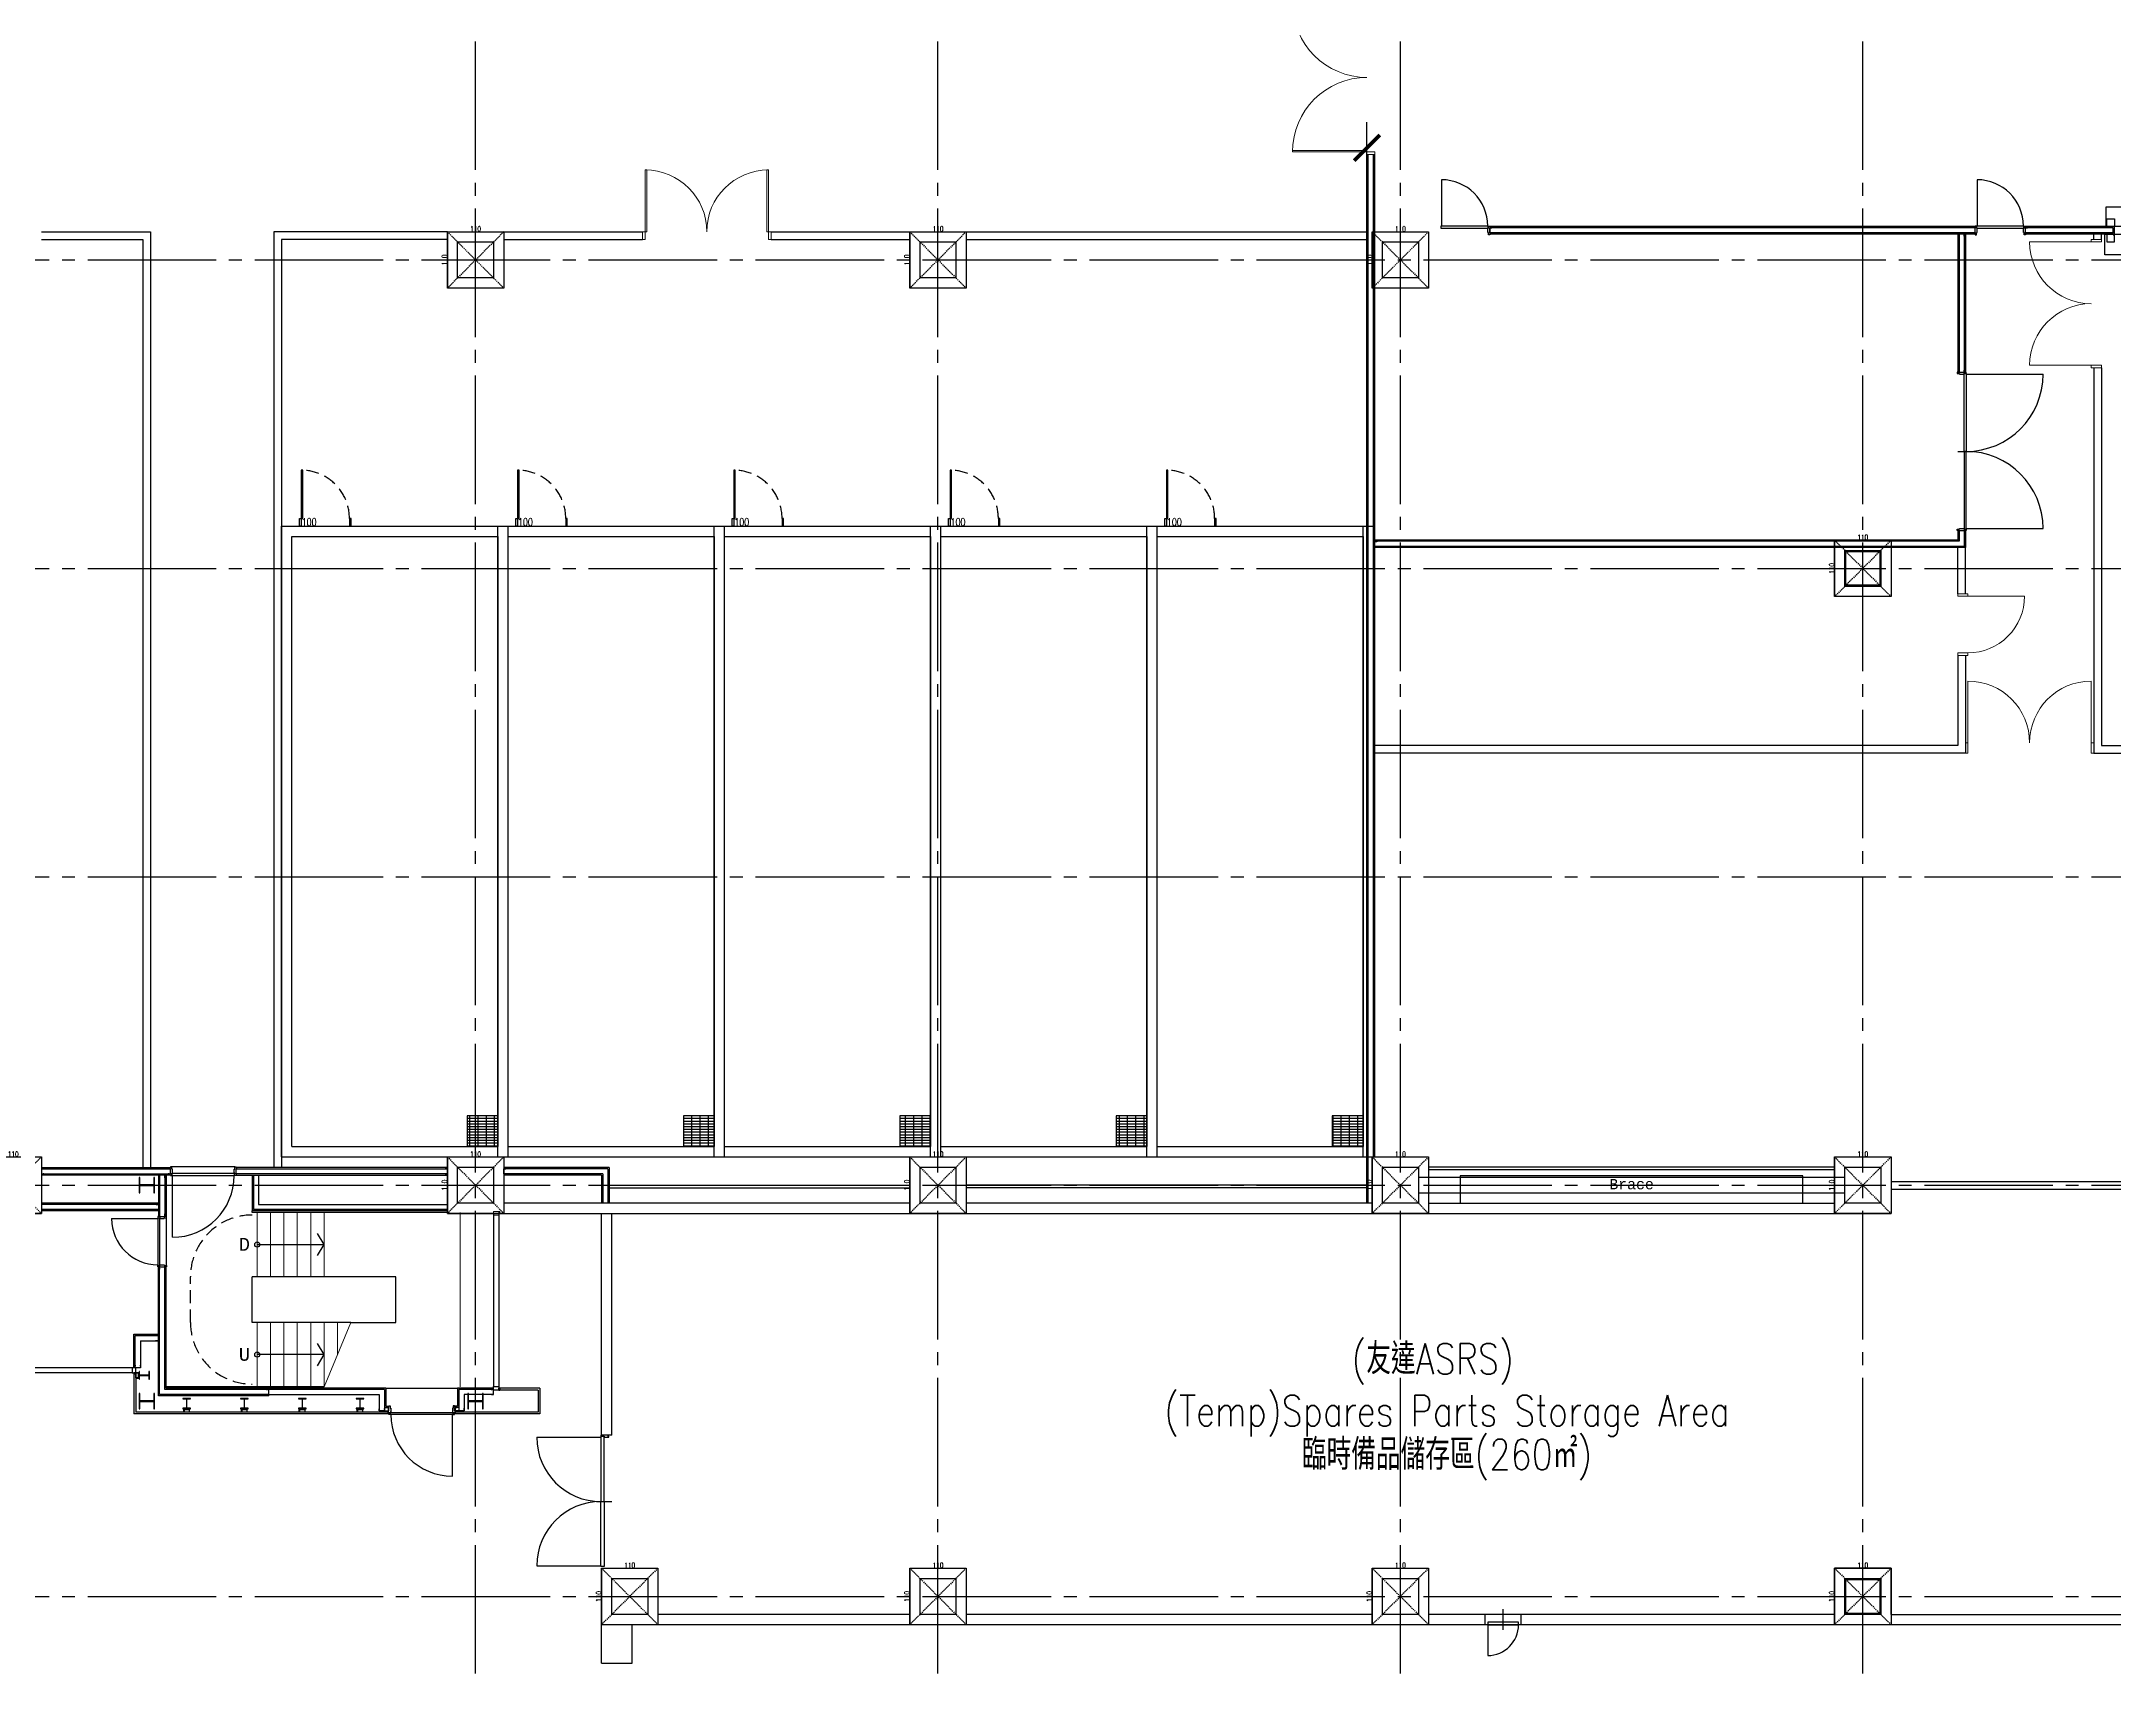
# Model space of a CAD drawing. Header units: millimetres. Extents: x -25195 to 195597, y 6477 to 112111.
# Drawn here: x 19015 to 23050, y 10600 to 13775 of the extents above; entities that cross this region are included whole.
import ezdxf
from ezdxf.enums import TextEntityAlignment as Align

# ---------------------------------------------------------------- set-up
doc = ezdxf.new("R2010")
doc.units = ezdxf.units.MM
doc.header["$LTSCALE"] = 100
for name, pattern in [('X-N-FAB-L10$0$COL-CEN-LIN', [3.25, 2.5, -0.25, 0.25, -0.25]), ('X-N-FAB-L10$0$DE-MMTN-F2-Z-000-P-CHEM-L10_0730$0$HIDDEN', [0.375, 0.25, -0.125]), ('X-N-FAB-L10$0$HIDDEN', [0.375, 0.25, -0.125])]:
    doc.linetypes.add(name, pattern=pattern)
for name, color, linetype in [('0-XREF', 7, 'Continuous'), ('X-N-FAB-L10$0$0-MD', 8, 'Continuous'), ('X-N-FAB-L10$0$0-ND', 8, 'Continuous'), ('X-N-FAB-L10$0$08', 8, 'Continuous'), ('X-N-FAB-L10$0$12', 8, 'Continuous'), ('X-N-FAB-L10$0$200K新增範圍', 8, 'Continuous'), ('X-N-FAB-L10$0$A-WALL-IN', 8, 'Continuous'), ('X-N-FAB-L10$0$A-Window(PH1)', 8, 'Continuous'), ('X-N-FAB-L10$0$BEAM', 8, 'Continuous'), ('X-N-FAB-L10$0$BLOCK', 8, 'Continuous'), ('X-N-FAB-L10$0$CCL', 8, 'X-N-FAB-L10$0$COL-CEN-LIN'), ('X-N-FAB-L10$0$COL', 8, 'Continuous'), ('X-N-FAB-L10$0$COL-S', 8, 'Continuous'), ('X-N-FAB-L10$0$DE-MMTN-F2-Z-000-P-CHEM-L10_0730$0$DOOR', 8, 'Continuous'), ('X-N-FAB-L10$0$DE-MMTN-F2-Z-000-P-CHEM-L10_0730$0$WCCS EQ', 8, 'Continuous'), ('X-N-FAB-L10$0$DOOR', 8, 'Continuous'), ('X-N-FAB-L10$0$HID', 8, 'X-N-FAB-L10$0$HIDDEN'), ('X-N-FAB-L10$0$HR', 8, 'Continuous'), ('X-N-FAB-L10$0$TXT-CODE', 8, 'Continuous'), ('X-N-FAB-L10$0$WALL-P', 8, 'Continuous'), ('X-N-FAB-L10$0$WALL-RC', 8, 'Continuous')]:
    doc.layers.add(name, color=color, linetype=linetype)
doc.layers.add('X-N-FAB-L10$0$ARC', color=8, linetype='Continuous', lineweight=0)
doc.layers.add('X-N-FAB-L10$0$MACHINE-DIM', color=8, linetype='Continuous', plot=False)
doc.styles.add('X-N-FAB-L10$0$ATS', font='monotxt.shx', dxfattribs={"bigfont": 'BIGFONT.shx'})
doc.styles.add('X-N-FAB-L10$0$CHINA', font='simplex.shx', dxfattribs={"width": 0.75, "bigfont": 'chineset.shx'})
doc.styles.add('X-N-FAB-L10$0$DE-MMTN-F2-Z-000-P-CHEM-L10_0730$0$CHINA', font='simplex.shx', dxfattribs={"width": 0.75})
doc.styles.add('X-N-FAB-L10$0$DIM', font='simplex.shx', dxfattribs={"width": 0.67, "bigfont": 'chineset.shx'})
doc.styles.add('X-N-FAB-L10$0$ROMS', font='ROMANS', dxfattribs={"bigfont": 'EXTFONT'})
doc.dimstyles.new('X-N-FAB-L10$0$DE-MMTN-F2-Z-000-P-CHEM-L10_0730$0$0-Defpoint', dxfattribs={"dimtxt": 15, "dimasz": 0.5, "dimexe": 0.5, "dimexo": 0.5, "dimgap": 0.5, "dimtad": 1, "dimdsep": 46, "dimtxsty": 'X-N-FAB-L10$0$DE-MMTN-F2-Z-000-P-CHEM-L10_0730$0$CHINA', "dimblk": 'X-N-FAB-L10$0$DE-MMTN-F2-Z-000-P-CHEM-L10_0730$0$_None', "dimcen": 10, "dimclrd": 256, "dimclre": 256, "dimclrt": 256, "dimadec": 0, "dimazin": 0, "dimtfac": 1, "dimtix": 1, "dimtmove": 2, "dimatfit": 3, "dimldrblk": 'X-N-FAB-L10$0$DE-MMTN-F2-Z-000-P-CHEM-L10_0730$0$_None', "dimfxl": 0.5, "dimtolj": 1, "dimtzin": 0, "dimarcsym": 0})
doc.dimstyles.new('X-N-FAB-L10$0$JJP_005_defpoint', dxfattribs={"dimtxt": 20, "dimasz": 0.5, "dimexe": 0.5, "dimexo": 0.5, "dimgap": 0.5, "dimtad": 1, "dimdsep": 46, "dimtxsty": 'X-N-FAB-L10$0$DIM', "dimblk": 'X-N-FAB-L10$0$_None', "dimcen": 10, "dimclrd": 256, "dimclre": 256, "dimclrt": 256, "dimadec": 0, "dimazin": 0, "dimtfac": 1, "dimtix": 1, "dimtmove": 2, "dimatfit": 3, "dimldrblk": 'X-N-FAB-L10$0$_None', "dimfxl": 0.5, "dimtolj": 1, "dimtzin": 0, "dimarcsym": 0})

# ---------------------------------------------------------------- blocks, each defined once
blk = doc.blocks.new('X-N-FAB-L10$0$X-NFAB-UPS_L10$0$A$C65aec59f')
at = {"lineweight": 0}
for p, q in [((0, 1250), (20, 1250)), ((0, 1250), (0, 1200)), ((200, 1250), (0, 1250)), ((0, 1250), (20, 1250)), ((0, 1250), (20, 1250)), ((20, 1250), (180, 1250)), ((20, 1250), (180, 1250)), ((20, 1250), (180, 1250)), ((180, 1250), (200, 1250)), ((180, 1250), (200, 1250)), ((180, 1250), (200, 1250)), ((200, 1200), (200, 1250)), ((0, 1200), (-1200, 1200)), ((0, 1200), (200, 1200)), ((0, -1200), (-1200, -1200)), ((200, -1200), (0, -1200)), ((0, -1200), (0, -1250)), ((200, -1250), (200, -1200)), ((0, -1250), (20, -1250)), ((0, -1250), (200, -1250)), ((0, -1250), (20, -1250)), ((0, -1250), (20, -1250)), ((20, -1250), (180, -1250)), ((20, -1250), (180, -1250)), ((20, -1250), (180, -1250)), ((180, -1250), (200, -1250)), ((180, -1250), (200, -1250)), ((180, -1250), (200, -1250))]:
    blk.add_line(p, q, dxfattribs=at)
for centre, major_axis in [((0, 1200), (-849, 849)), ((0, -1200), (849, 849))]:
    blk.add_ellipse(centre, major_axis=major_axis, ratio=1, start_param=0.785398, end_param=2.356194, dxfattribs=at)
blk = doc.blocks.new('X-N-FAB-L10$0$X-NFAB-UPS_L10$0$A$C01469983')
at = {"lineweight": 0}
for p, q in [((-180, 0), (-200, 0)), ((-200, 0), (-200, -50)), ((0, 0), (-200, 0)), ((-180, 0), (-200, 0)), ((-180, 0), (-200, 0)), ((-20, 0), (-180, 0)), ((-20, 0), (-180, 0)), ((-20, 0), (-180, 0)), ((0, 0), (-20, 0)), ((0, 0), (-20, 0)), ((0, 0), (-20, 0)), ((0, -50), (0, 0)), ((-200, -50), (-1300, -50)), ((-200, -50), (0, -50)), ((0, -1150), (-200, -1150)), ((-200, -1150), (-200, -1200)), ((-180, -1200), (-200, -1200)), ((-200, -1200), (0, -1200)), ((-180, -1200), (-200, -1200)), ((-180, -1200), (-200, -1200)), ((-20, -1200), (-180, -1200)), ((-20, -1200), (-180, -1200)), ((-20, -1200), (-180, -1200)), ((0, -1200), (-20, -1200)), ((0, -1200), (-20, -1200)), ((0, -1200), (-20, -1200)), ((0, -1200), (0, -1150))]:
    blk.add_line(p, q, dxfattribs=at)
at = {"lineweight": 0, "flags": 128}
blk.add_lwpolyline([(0, 0), (0, 100)], dxfattribs=at)
at = {"lineweight": 0}
blk.add_ellipse((-200, -50), major_axis=(778, 778), ratio=1, start_param=2.356194, end_param=3.926991, dxfattribs=at)
blk = doc.blocks.new('X-N-FAB-L10$0$no-d')
at = {"layer": 'X-N-FAB-L10$0$0-MD'}
blk.add_circle((0, 0), 30, dxfattribs=at)
at = {"layer": 'X-N-FAB-L10$0$0-ND', "style": 'X-N-FAB-L10$0$CHINA'}
blk.add_attdef('NO', text='', height=25, dxfattribs=at).set_placement((0, 0), align=Align.MIDDLE)
blk = doc.blocks.new('X-N-FAB-L10$0$A$C6f3f2cfb')
at = {"layer": 'X-N-FAB-L10$0$A-Window(PH1)', "insert": (-1499, -478), "char_height": 300, "attachment_point": 1, "style": 'X-N-FAB-L10$0$ROMS'}
blk.add_mtext_dynamic_manual_height_columns('{\\Fromans,bigfont|c136;F120A+\\fPMingLiU|b0|i0|c136|p18;遮煙性}', width=3091.85, gutter_width=750, heights=[0], dxfattribs=at)
blk = doc.blocks.new('X-N-FAB-L10$0$A$C3d27213c')
at = {"layer": 'X-N-FAB-L10$0$200K新增範圍', "color": 8}
for p, q in [((5700, 1702), (5700, 1802)), ((5850, 1702), (5850, 1802)), ((5700, -798), (5700, -8292)), ((5850, -798), (5850, -8142)), ((3050, -5192), (3050, -4292)), ((3200, -5192), (3200, -4292)), ((3050, -6392), (3050, -8142)), ((3200, -6392), (3200, -8292)), ((3050, -8142), (-8297, -8142)), ((5700, -8292), (9553, -8292)), ((5850, -8142), (9553, -8142)), ((1753, -16623), (8253, -16623)), ((1753, -16773), (8253, -16773)), ((9453, -16623), (9553, -16623)), ((9453, -16773), (9553, -16773))]:
    blk.add_line(p, q, dxfattribs=at)
blk.add_lwpolyline([(3200, -6392), (3200, -8292), (-8322, -8292)], dxfattribs=at)
for name, p, xscale, rotation in [('X-N-FAB-L10$0$X-NFAB-UPS_L10$0$A$C65aec59f', (5650, 452), -1, 180), ('X-N-FAB-L10$0$X-NFAB-UPS_L10$0$A$C65aec59f', (4450, -8092), -1.000000000000002, 90), ('X-N-FAB-L10$0$X-NFAB-UPS_L10$0$A$C01469983', (9453, -16623), -1, 270)]:
    blk.add_blockref(name, p, dxfattribs=dict(at, xscale=xscale, rotation=rotation))
at = {"layer": 'X-N-FAB-L10$0$200K新增範圍', "color": 8, "xscale": -1}
blk.add_blockref('X-N-FAB-L10$0$X-NFAB-UPS_L10$0$A$C01469983', (3050, -5192), dxfattribs=at)
at = {"layer": 'X-N-FAB-L10$0$200K新增範圍', "color": 8, "xscale": 13.33333333333333, "yscale": 13.33333333333333, "zscale": 13.33333333333333}
blk.add_blockref('X-N-FAB-L10$0$no-d', (8878, -18398), dxfattribs=at).add_auto_attribs({'NO': 'S2'})
at = {"layer": 'X-N-FAB-L10$0$200K新增範圍', "color": 8}
blk.add_blockref('X-N-FAB-L10$0$A$C6f3f2cfb', (8878, -18398), dxfattribs=at)
blk = doc.blocks.new('X-N-FAB-L10$0$萬用門(22改)-REVISED[26]_1')
at = {"layer": 'X-N-FAB-L10$0$DOOR', "color": 4, "lineweight": 0}
for p, q in [((1368.5, 6015), (1368.5, 6020)), ((1368.5, 6020), (1383.5, 6020)), ((1383.5, 6015), (1368.5, 6015)), ((1383.5, 6020), (1383.5, 6015)), ((1383.5, 6015), (1528.5, 6015)), ((1383.5, 6012), (1383.5, 6015)), ((1528.5, 6015), (1528.5, 6012)), ((1528.5, 6012), (1383.5, 6012)), ((1368.5, 5720), (1368.5, 5725)), ((1368.5, 5725), (1383.5, 5725)), ((1383.5, 5720), (1368.5, 5720)), ((1383.5, 5728), (1528.5, 5728)), ((1383.5, 5725), (1383.5, 5728)), ((1528.5, 5725), (1383.5, 5725)), ((1383.5, 5725), (1383.5, 5720)), ((1528.5, 5728), (1528.5, 5725))]:
    blk.add_line(p, q, dxfattribs=at)
for centre, start, end in [((1383.5, 6015), 270, 0), ((1383.5, 5725), 0, 90)]:
    blk.add_arc(centre, 145, start, end, dxfattribs=at)
blk = doc.blocks.new('X-N-FAB-L10$0$_ArchTick')
at = {"layer": 'X-N-FAB-L10$0$MACHINE-DIM', "color": 0, "const_width": 0.15}
blk.add_lwpolyline([(-0.5, -0.5), (0.5, 0.5)], dxfattribs=at)
blk = doc.blocks.new('*D89')
at = {"layer": 'DefPoints', "lineweight": -2, "transparency": 16777216}
blk.add_line((0, 0), (110, 0), dxfattribs=at)
at = {"layer": 'DefPoints', "color": 0, "transparency": 16777216}
for p in [(0, 0), (110, 0), (110, 0)]:
    blk.add_point(p, dxfattribs=at)
at = {"layer": 'DefPoints', "transparency": 16777216, "insert": (55, 5.5), "char_height": 10, "attachment_point": 5, "style": 'X-N-FAB-L10$0$DIM'}
blk.add_mtext('\\A1;110', dxfattribs=at)
blk = doc.blocks.new('X-N-FAB-L10$0$_None')
blk = doc.blocks.new('*D90')
at = {"layer": 'DefPoints', "lineweight": -2, "transparency": 16777216}
blk.add_line((0, 0), (0, -110), dxfattribs=at)
at = {"layer": 'DefPoints', "color": 0, "transparency": 16777216}
for p in [(0, 0), (0, -110), (0, -110)]:
    blk.add_point(p, dxfattribs=at)
at = {"layer": 'DefPoints', "transparency": 16777216, "insert": (-5.5, -55), "char_height": 10, "attachment_point": 5, "rotation": 90, "style": 'X-N-FAB-L10$0$DIM'}
blk.add_mtext('\\A1;110', dxfattribs=at)
blk = doc.blocks.new('X-N-FAB-L10$0$A$C5b9bb6f0')
at = {"layer": 'X-N-FAB-L10$0$08'}
for p, q in [((24409.1, 4670), (24409.1, 4580)), ((25451.6, 4670), (25451.6, 4580)), ((25447.6, 4579), (24503.1, 4579)), ((24503.1, 4579), (24503.1, 4564)), ((25447.6, 4576.5), (24503.1, 4576.5)), ((25447.6, 4566.5), (24503.1, 4566.5)), ((25447.6, 4564), (24503.1, 4564)), ((25414.4, 4564), (25414.4, 4295.5)), ((25416.6, 4564), (25416.6, 4295.5)), ((25426.6, 4564), (25426.6, 4295.5)), ((25428.8, 4564), (25428.8, 4295.5)), ((25447.6, 4564), (25447.6, 4579)), ((25716.6, 4579), (25545.6, 4579)), ((25545.6, 4564), (25545.6, 4579)), ((25716.6, 4576.5), (25545.6, 4576.5)), ((25716.6, 4566.5), (25545.6, 4566.5)), ((25716.6, 4564), (25545.6, 4564)), ((25414.1, 4295.5), (25429.1, 4295.5)), ((25414.1, 4295.5), (25429.1, 4295.5)), ((25430.1, 4291.5), (25580.1, 4291.5)), ((25414.1, 4141.5), (25444.1, 4141.5)), ((25414.4, 3969), (24279.1, 3969)), ((25416.6, 3966.8), (24279.1, 3966.8)), ((25426.6, 3956.8), (24279.1, 3956.8)), ((25428.8, 3954.6), (24279.1, 3954.6)), ((25414.1, 3987.5), (25429.1, 3987.5)), ((25414.4, 3987.5), (25414.4, 3969)), ((25416.6, 3987.5), (25416.6, 3966.8)), ((25426.6, 3987.5), (25426.6, 3956.8)), ((25428.8, 3987.5), (25428.8, 3954.6)), ((25430.1, 3991.5), (25580.1, 3991.5)), ((25174.1, 2749), (24384.1, 2749)), ((25174.1, 2744), (24384.1, 2744))]:
    blk.add_line(p, q, dxfattribs=at)
for points in [[(25982.1, 4579), (25703.1, 4579), (25703.1, 4617), (25982.1, 4617)], [(24500.1, 4580), (24408.1, 4580), (24408.1, 4576), (24500.1, 4576)], [(25542.6, 4580), (25450.6, 4580), (25450.6, 4576), (25542.6, 4576)], [(25700.3, 4564), (26063.9, 4564), (26063.9, 4524), (25700.3, 4524)], [(25719.1, 4579), (25704.1, 4579), (25704.1, 4594), (25719.1, 4594)], [(25719.1, 4564), (25704.1, 4564), (25704.1, 4549), (25719.1, 4549)], [(25430.1, 4293), (25430.1, 4141.5), (25426.1, 4141.5), (25426.1, 4293)], [(25430.1, 3990), (25430.1, 4141.5), (25426.1, 4141.5), (25426.1, 3990)], [(25174.1, 3969), (25284.1, 3969), (25284.1, 3859), (25174.1, 3859)], [(25194.1, 3879), (25194.1, 3949), (25264.1, 3949), (25264.1, 3879)], [(25194.1, 3879), (25194.1, 3949), (25264.1, 3949), (25264.1, 3879)], [(25196.1, 3881), (25196.1, 3947), (25262.1, 3947), (25262.1, 3881)], [(25196.1, 3881), (25196.1, 3947), (25262.1, 3947), (25262.1, 3881)], [(24364.1, 2699), (25194.1, 2699), (25194.1, 2729), (24364.1, 2729)]]:
    blk.add_lwpolyline(points, close=True, dxfattribs=at)
for points in [[(24503.1, 4565.5), (24503.1, 4563), (24500.6, 4563), (24500.6, 4567.5), (24499.1, 4567.5), (24499.1, 4575.5), (24500.6, 4575.5), (24500.6, 4580), (24503.1, 4580), (24503.1, 4577.5)], [(24507.1, 4567.5), (24507.1, 4566.5), (24503.1, 4566.5), (24503.1, 4576.5), (24507.1, 4576.5), (24507.1, 4575.5)], [(25425.6, 4560), (25426.6, 4560), (25426.6, 4564), (25416.6, 4564), (25416.6, 4560), (25417.6, 4560)], [(25443.6, 4567.5), (25443.6, 4566.5), (25447.6, 4566.5), (25447.6, 4576.5), (25443.6, 4576.5), (25443.6, 4575.5)], [(25447.6, 4565.5), (25447.6, 4563), (25450.1, 4563), (25450.1, 4567.5), (25451.6, 4567.5), (25451.6, 4575.5), (25450.1, 4575.5), (25450.1, 4580), (25447.6, 4580), (25447.6, 4577.5)], [(25545.6, 4565.5), (25545.6, 4563), (25543.1, 4563), (25543.1, 4567.5), (25541.6, 4567.5), (25541.6, 4575.5), (25543.1, 4575.5), (25543.1, 4580), (25545.6, 4580), (25545.6, 4577.5)], [(25549.6, 4567.5), (25549.6, 4566.5), (25545.6, 4566.5), (25545.6, 4576.5), (25549.6, 4576.5), (25549.6, 4575.5)], [(25712.6, 4567.5), (25712.6, 4566.5), (25716.6, 4566.5), (25716.6, 4576.5), (25712.6, 4576.5), (25712.6, 4575.5)], [(25716.6, 4565.5), (25716.6, 4563), (25719.1, 4563), (25719.1, 4579)], [(25415.6, 4295.5), (25413.1, 4295.5), (25413.1, 4293), (25417.6, 4293), (25417.6, 4291.5), (25425.6, 4291.5), (25425.6, 4293), (25430.1, 4293), (25430.1, 4295.5), (25427.6, 4295.5)], [(25417.6, 4299.5), (25416.6, 4299.5), (25416.6, 4295.5), (25426.6, 4295.5), (25426.6, 4299.5), (25425.6, 4299.5)], [(25415.6, 3987.5), (25413.1, 3987.5), (25413.1, 3990), (25417.6, 3990), (25417.6, 3991.5), (25425.6, 3991.5), (25425.6, 3990), (25430.1, 3990), (25430.1, 3987.5), (25427.6, 3987.5)], [(25417.6, 3983.5), (25416.6, 3983.5), (25416.6, 3987.5), (25426.6, 3987.5), (25426.6, 3983.5), (25425.6, 3983.5)], [(25112.6, 2679), (25112.6, 2732.5), (24445.6, 2732.5), (24445.6, 2679)]]:
    blk.add_lwpolyline(points, dxfattribs=at)
for centre, radius, start, end in [((24409.1, 4580), 90, 0, 90), ((25451.6, 4580), 90, 0, 90), ((25430.1, 4291.5), 150, 270, 0), ((25430.1, 3991.5), 150, 0, 90)]:
    blk.add_arc(centre, radius, start, end, dxfattribs=at)
at = {"layer": 'X-N-FAB-L10$0$12'}
for p, q in [((22104.1, 2598.5), (22234.1, 2598.5)), ((22234.1, 2384.5), (22104.1, 2384.5))]:
    blk.add_line(p, q, dxfattribs=at)
for points in [[(22221.6, 2576.9), (22234.1, 2598.5), (22221.6, 2620.2)], [(22221.6, 2362.9), (22234.1, 2384.5), (22221.6, 2406.2)]]:
    blk.add_lwpolyline(points, dxfattribs=at)
for centre in [(22104.1, 2598.5), (22104.1, 2384.5)]:
    blk.add_circle(centre, 5, dxfattribs=at)
at = {"layer": 'X-N-FAB-L10$0$ARC'}
for p, q in [((22104.1, 2536), (22104.1, 2661)), ((22130.1, 2536), (22130.1, 2661)), ((22156.1, 2536), (22156.1, 2661)), ((22182.1, 2536), (22182.1, 2661)), ((22208.1, 2536), (22208.1, 2661)), ((22234.1, 2536), (22234.1, 2661)), ((22499.1, 2322), (22499.1, 2661)), ((22574.1, 2659), (22574.1, 2662.5)), ((22576.1, 2659), (22576.1, 2662.5)), ((22104.1, 2447), (22104.1, 2322)), ((22130.1, 2447), (22130.1, 2322)), ((22156.1, 2447), (22156.1, 2322)), ((22182.1, 2447), (22182.1, 2322)), ((22208.1, 2447), (22208.1, 2322)), ((22234.1, 2322), (22286.1, 2447)), ((22234.1, 2447), (22234.1, 2322)), ((22260.1, 2447), (22260.1, 2384.5)), ((22358.6, 2269), (22358.6, 2272.5))]:
    blk.add_line(p, q, dxfattribs=at)
for points in [[(21688.1, 2745.1), (21688.1, 2746.1), (21684.1, 2746.1), (21684.1, 2736.1), (21688.1, 2736.1), (21688.1, 2737.1)], [(21688.1, 2675.5), (21688.1, 2676.5), (21684.1, 2676.5), (21684.1, 2666.5), (21688.1, 2666.5), (21688.1, 2667.5)], [(22777.6, 2683), (22776.6, 2683), (22776.6, 2679), (22786.6, 2679), (22786.6, 2683), (22785.6, 2683)], [(22576.1, 2660.5), (22574.1, 2662.5), (22576.1, 2662.5), (22576.1, 2660.5), (22574.1, 2660.5), (22574.1, 2662.5)]]:
    blk.add_lwpolyline(points, dxfattribs=at)
blk.add_lwpolyline([(22564.1, 2655.5), (22574.1, 2655.5), (22574.1, 2662.5), (22564.1, 2662.5)], close=True, dxfattribs=at)
blk.add_lwpolyline([(22576.1, 2659), (22576.1, 2660.5), (22574.1, 2660.5), (22574.1, 2659, -0.294457)], format="xyb", close=True, dxfattribs=at)
at = {"layer": 'X-N-FAB-L10$0$DOOR'}
for p, q in [((22060.6, 2749.6), (21937.6, 2749.6)), ((21939.1, 2612.6), (21939.1, 2732.6)), ((21820.6, 2649), (21910.6, 2649)), ((21927.6, 2557.5), (21927.6, 2650.5)), ((22354.1, 2319), (22494.1, 2319)), ((22358.6, 2284), (22358.6, 2269)), ((22484.1, 2148), (22484.1, 2268))]:
    blk.add_line(p, q, dxfattribs=at)
for points in [[(21935.1, 2748.6), (21935.1, 2747.4), (21934.1, 2747.4), (21934.1, 2748.6, 0.780046)], [(22063.1, 2748.6), (22063.1, 2747.4), (22064.1, 2747.4), (22064.1, 2748.6, -0.780046)], [(22360.1, 2269), (22360.1, 2270.5), (22358.6, 2270.5), (22358.6, 2269, -0.433794)]]:
    blk.add_lwpolyline(points, format="xyb", close=True, dxfattribs=at)
for points in [[(21935.1, 2735.1), (21935.1, 2732.6), (21937.6, 2732.6), (21937.6, 2737.1), (21939.1, 2737.1), (21939.1, 2745.1), (21937.6, 2745.1), (21937.6, 2749.6), (21935.1, 2749.6), (21935.1, 2747.1)], [(22063.1, 2735.1), (22063.1, 2732.6), (22060.6, 2732.6), (22060.6, 2737.1), (22059.1, 2737.1), (22059.1, 2745.1), (22060.6, 2745.1), (22060.6, 2749.6), (22063.1, 2749.6), (22063.1, 2747.1)], [(21913.1, 2653), (21910.6, 2653), (21910.6, 2650.5), (21915.1, 2650.5), (21915.1, 2649), (21923.1, 2649), (21923.1, 2650.5), (21927.6, 2650.5), (21927.6, 2653), (21925.1, 2653)], [(21913.1, 2555), (21910.6, 2555), (21910.6, 2557.5), (21915.1, 2557.5), (21915.1, 2559), (21923.1, 2559), (21923.1, 2557.5), (21927.6, 2557.5), (21927.6, 2555), (21925.1, 2555)], [(22360.1, 2270.5), (22358.6, 2272.5), (22360.1, 2272.5), (22360.1, 2270.5), (22358.6, 2270.5), (22358.6, 2272.5)], [(22360.1, 2282.5), (22360.1, 2285), (22362.6, 2285), (22362.6, 2280.5), (22364.1, 2280.5), (22364.1, 2272.5), (22362.6, 2272.5), (22362.6, 2268), (22360.1, 2268), (22360.1, 2270.5)], [(22488.1, 2282.5), (22488.1, 2285), (22485.6, 2285), (22485.6, 2280.5), (22484.1, 2280.5), (22484.1, 2272.5), (22485.6, 2272.5), (22485.6, 2268), (22488.1, 2268), (22488.1, 2270.5)]]:
    blk.add_lwpolyline(points, dxfattribs=at)
for points in [[(21938.1, 2732.6), (22060.1, 2732.6), (22060.1, 2736.6), (21938.1, 2736.6)], [(21910.6, 2650), (21910.6, 2558), (21914.6, 2558), (21914.6, 2650)], [(22485.1, 2268), (22363.1, 2268), (22363.1, 2272), (22485.1, 2272)]]:
    blk.add_lwpolyline(points, close=True, dxfattribs=at)
for centre, radius, start, end in [((21939.1, 2732.6), 120, 270, 0), ((21910.6, 2649), 90, 180, 270), ((22484.1, 2268), 120, 180, 270)]:
    blk.add_arc(centre, radius, start, end, dxfattribs=at)
at = {"layer": 'X-N-FAB-L10$0$HID'}
blk.add_lwpolyline([(22094.1, 2327, -0.414214), (21974.1, 2447), (21974.1, 2536, -0.414214), (22094.1, 2656)], format="xyb", dxfattribs=at)
at = {"layer": 'X-N-FAB-L10$0$HR'}
for p, q in [((22244.1, 2536), (22094.1, 2536)), ((22094.1, 2447), (22094.1, 2536)), ((22374.1, 2536), (22244.1, 2536)), ((22374.1, 2447), (22374.1, 2536)), ((22286.1, 2447), (22094.1, 2447)), ((22286.1, 2447), (22374.1, 2447))]:
    blk.add_line(p, q, dxfattribs=at)
at = {"layer": 'X-N-FAB-L10$0$WALL-P'}
for p, q in [((24264.1, 2679), (24264.1, 4719)), ((24266.6, 2679), (24266.6, 4719)), ((24276.6, 2769), (24276.6, 4719)), ((24279.1, 2769), (24279.1, 4719)), ((21684.1, 2748.6), (21935.1, 2748.6)), ((21684.1, 2746.1), (21935.1, 2746.1)), ((22474.1, 2748.6), (22063.1, 2748.6)), ((22063.1, 2746.1), (22474.1, 2746.1)), ((22789.1, 2748.6), (22584.1, 2748.6)), ((22786.6, 2746.1), (22584.1, 2746.1)), ((22786.6, 2746.1), (22786.6, 2679)), ((22789.1, 2748.6), (22789.1, 2679)), ((21684.1, 2736.1), (21935.1, 2736.1)), ((21935.1, 2733.6), (21684.1, 2733.6)), ((21911.6, 2733.6), (21911.6, 2653)), ((21914.1, 2733.6), (21914.1, 2653)), ((21924.1, 2733.6), (21924.1, 2653)), ((21926.6, 2733.6), (21926.6, 2653)), ((22474.1, 2736.1), (22063.1, 2736.1)), ((22063.1, 2733.6), (22474.1, 2733.6)), ((22094.1, 2733.6), (22094.1, 2664)), ((22096.6, 2733.6), (22096.6, 2666.5)), ((22106.6, 2733.6), (22106.6, 2676.5)), ((22776.6, 2736.1), (22584.1, 2736.1)), ((22774.1, 2733.6), (22584.1, 2733.6)), ((22774.1, 2733.6), (22774.1, 2679)), ((22776.6, 2736.1), (22776.6, 2679)), ((22789.1, 2714), (23374.1, 2714)), ((22789.1, 2709), (23374.1, 2709)), ((24264.1, 2714), (23484.1, 2714)), ((24264.1, 2709), (23484.1, 2709)), ((21911.6, 2679), (21684.1, 2679)), ((21911.6, 2676.5), (21684.1, 2676.5)), ((21911.6, 2666.5), (21684.1, 2666.5)), ((21911.6, 2664), (21684.1, 2664)), ((22474.1, 2664), (22094.1, 2664)), ((22094.1, 2661), (22094.1, 2664)), ((22474.1, 2666.5), (22096.6, 2666.5)), ((22106.6, 2676.5), (22474.1, 2676.5)), ((22474.1, 2661), (22094.1, 2661)), ((22564.1, 2660.5), (22564.1, 2322.5)), ((22574.1, 2660.5), (22574.1, 2322.5)), ((21911.6, 2304), (21911.6, 2555)), ((21914.1, 2306.5), (21914.1, 2555)), ((21924.1, 2316.5), (21924.1, 2555)), ((21926.6, 2319), (21926.6, 2555)), ((21864.1, 2424), (21911.6, 2424)), ((21864.1, 2359), (21864.1, 2424)), ((21866.6, 2421.5), (21911.6, 2421.5)), ((21866.6, 2359), (21866.6, 2421.5)), ((21876.6, 2411.5), (21911.6, 2411.5)), ((21876.6, 2411.5), (21876.6, 2359)), ((21860.6, 2359), (21657.6, 2359)), ((21860.6, 2349), (21657.6, 2349)), ((21864.1, 2349), (21867.6, 2349)), ((21864.1, 2347), (21864.1, 2269)), ((21864.1, 2347), (21867.6, 2347)), ((21867.6, 2347), (21867.6, 2272.5)), ((22126.6, 2304), (21911.6, 2304)), ((22126.6, 2306.5), (21914.1, 2306.5)), ((22351.6, 2316.5), (21924.1, 2316.5)), ((22234.1, 2322), (21926.6, 2322)), ((22354.1, 2319), (21926.6, 2319)), ((22126.6, 2304), (22126.6, 2319)), ((22126.6, 2306.5), (22341.6, 2306.5)), ((22341.6, 2306.5), (22341.6, 2275)), ((22351.6, 2316.5), (22351.6, 2275)), ((22354.1, 2319), (22354.1, 2284)), ((22354.1, 2284), (22354.1, 2306)), ((22564.1, 2319), (22494.1, 2319)), ((22494.1, 2319), (22494.1, 2284)), ((22564.1, 2316.5), (22496.6, 2316.5)), ((22496.6, 2316.5), (22496.6, 2275)), ((22564.1, 2306.5), (22506.6, 2306.5)), ((22506.6, 2306.5), (22506.6, 2275)), ((22574.1, 2319), (22574.1, 2315.5)), ((22576.1, 2319), (22576.1, 2315.5)), ((22654.1, 2319), (22576.1, 2319)), ((22650.6, 2315.5), (22576.1, 2315.5)), ((22650.6, 2315.5), (22650.6, 2272.5)), ((22654.1, 2319), (22654.1, 2269)), ((22358.6, 2269), (21864.1, 2269)), ((22358.6, 2272.5), (21867.6, 2272.5)), ((22341.6, 2275), (22360.1, 2275)), ((22351.6, 2281.5), (22360.1, 2281.5)), ((22354.1, 2284), (22358.6, 2284)), ((22354.1, 2284), (22360.1, 2284)), ((22494.1, 2284), (22488.1, 2284)), ((22496.6, 2281.5), (22488.1, 2281.5)), ((22506.6, 2275), (22488.1, 2275)), ((22489.6, 2284), (22489.6, 2269)), ((22494.1, 2284), (22489.6, 2284)), ((22650.6, 2272.5), (22489.6, 2272.5)), ((22489.6, 2269), (22489.6, 2272.5)), ((22654.1, 2269), (22489.6, 2269))]:
    blk.add_line(p, q, dxfattribs=at)
for points in [[(24283.1, 3957.5), (24283.1, 3956.5), (24279.1, 3956.5), (24279.1, 3966.5), (24283.1, 3966.5), (24283.1, 3965.5)], [(21931.1, 2737.1), (21931.1, 2736.1), (21935.1, 2736.1), (21935.1, 2746.1), (21931.1, 2746.1), (21931.1, 2745.1)], [(22067.1, 2737.1), (22067.1, 2736.1), (22063.1, 2736.1), (22063.1, 2746.1), (22067.1, 2746.1), (22067.1, 2745.1)], [(22470.1, 2737.1), (22470.1, 2736.1), (22474.1, 2736.1), (22474.1, 2746.1), (22470.1, 2746.1), (22470.1, 2745.1)], [(22588.1, 2737.1), (22588.1, 2736.1), (22584.1, 2736.1), (22584.1, 2746.1), (22588.1, 2746.1), (22588.1, 2745.1)], [(21923.1, 2729.6), (21924.1, 2729.6), (21924.1, 2733.6), (21914.1, 2733.6), (21914.1, 2729.6), (21915.1, 2729.6)], [(22097.6, 2729.6), (22096.6, 2729.6), (22096.6, 2733.6), (22106.6, 2733.6), (22106.6, 2729.6), (22105.6, 2729.6)], [(21907.6, 2675.5), (21907.6, 2676.5), (21911.6, 2676.5), (21911.6, 2666.5), (21907.6, 2666.5), (21907.6, 2667.5)], [(22470.1, 2675.5), (22470.1, 2676.5), (22474.1, 2676.5), (22474.1, 2666.5), (22470.1, 2666.5), (22470.1, 2667.5)], [(21915.1, 2657), (21914.1, 2657), (21914.1, 2653), (21924.1, 2653), (21924.1, 2657), (21923.1, 2657)], [(21915.1, 2551), (21914.1, 2551), (21914.1, 2555), (21924.1, 2555), (21924.1, 2551), (21923.1, 2551)], [(21907.6, 2420.5), (21907.6, 2421.5), (21911.6, 2421.5), (21911.6, 2411.5), (21907.6, 2411.5), (21907.6, 2412.5)], [(21865.6, 2347), (21867.6, 2349), (21867.6, 2347), (21865.6, 2347), (21865.6, 2349), (21867.6, 2349)], [(21875.6, 2363), (21876.6, 2363), (21876.6, 2359), (21866.6, 2359), (21866.6, 2363), (21867.6, 2363)], [(22122.6, 2307.5), (22122.6, 2306.5), (22126.6, 2306.5), (22126.6, 2316.5), (22122.6, 2316.5), (22122.6, 2315.5)], [(22560.1, 2307.5), (22560.1, 2306.5), (22564.1, 2306.5), (22564.1, 2316.5), (22560.1, 2316.5), (22560.1, 2315.5)], [(22576.1, 2317.5), (22574.1, 2315.5), (22576.1, 2315.5), (22576.1, 2317.5), (22574.1, 2317.5), (22574.1, 2315.5)], [(22350.6, 2279), (22351.6, 2279), (22351.6, 2275), (22341.6, 2275), (22341.6, 2279), (22342.6, 2279)], [(22356.1, 2276), (22356.1, 2275), (22360.1, 2275), (22360.1, 2281.5), (22356.1, 2281.5), (22356.1, 2280.5)], [(22492.1, 2276), (22492.1, 2275), (22488.1, 2275), (22488.1, 2281.5), (22492.1, 2281.5), (22492.1, 2280.5)], [(22488.1, 2270.5), (22489.6, 2272.5), (22488.1, 2272.5), (22488.1, 2270.5), (22489.6, 2270.5), (22489.6, 2272.5)], [(22497.6, 2279), (22496.6, 2279), (22496.6, 2275), (22506.6, 2275), (22506.6, 2279), (22505.6, 2279)]]:
    blk.add_lwpolyline(points, dxfattribs=at)
for points in [[(21904.1, 2699), (21904.1, 2729), (21902.6, 2729), (21902.6, 2714.5), (21875.6, 2714.5), (21875.6, 2729), (21874.1, 2729), (21874.1, 2699), (21875.6, 2699), (21875.6, 2713.5), (21902.6, 2713.5), (21902.6, 2699)], [(21860.6, 2359), (21860.6, 2349), (21867.6, 2349), (21867.6, 2359)], [(21872.6, 2349), (21872.6, 2339), (21867.6, 2339), (21867.6, 2349)], [(21869.1, 2349.6), (21874.1, 2349.6), (21874.1, 2344.6), (21873.5, 2344.6), (21873.5, 2349), (21869.1, 2349)], [(21869.1, 2338.4), (21874.1, 2338.4), (21874.1, 2343.4), (21873.5, 2343.4), (21873.5, 2339), (21869.1, 2339)], [(21874.1, 2351.5), (21874.1, 2336.5), (21875, 2336.5), (21875, 2343.7), (21893.2, 2343.7), (21893.2, 2336.5), (21894.1, 2336.5), (21894.1, 2351.5), (21893.2, 2351.5), (21893.2, 2344.3), (21875, 2344.3), (21875, 2351.5)], [(21904.1, 2279), (21904.1, 2309), (21902.6, 2309), (21902.6, 2294.5), (21875.6, 2294.5), (21875.6, 2309), (21874.1, 2309), (21874.1, 2279), (21875.6, 2279), (21875.6, 2293.5), (21902.6, 2293.5), (21902.6, 2279)], [(22544.1, 2279), (22544.1, 2309), (22542.6, 2309), (22542.6, 2294.5), (22515.6, 2294.5), (22515.6, 2309), (22514.1, 2309), (22514.1, 2279), (22515.6, 2279), (22515.6, 2293.5), (22542.6, 2293.5), (22542.6, 2279)], [(22564.1, 2322.5), (22574.1, 2322.5), (22574.1, 2315.5), (22564.1, 2315.5)], [(21959.1, 2279), (21974.1, 2279), (21974.1, 2279.9), (21966.9, 2279.9), (21966.9, 2298.1), (21974.1, 2298.1), (21974.1, 2299), (21959.1, 2299), (21959.1, 2298.1), (21966.3, 2298.1), (21966.3, 2279.9), (21959.1, 2279.9)], [(21961, 2274), (21961, 2279), (21966, 2279), (21966, 2278.4), (21961.6, 2278.4), (21961.6, 2274)], [(21961.6, 2277.5), (21971.6, 2277.5), (21971.6, 2272.5), (21961.6, 2272.5)], [(21972.2, 2274), (21972.2, 2279), (21967.2, 2279), (21967.2, 2278.4), (21971.6, 2278.4), (21971.6, 2274)], [(22071.6, 2279), (22086.6, 2279), (22086.6, 2279.9), (22079.4, 2279.9), (22079.4, 2298.1), (22086.6, 2298.1), (22086.6, 2299), (22071.6, 2299), (22071.6, 2298.1), (22078.8, 2298.1), (22078.8, 2279.9), (22071.6, 2279.9)], [(22073.5, 2274), (22073.5, 2279), (22078.5, 2279), (22078.5, 2278.4), (22074.1, 2278.4), (22074.1, 2274)], [(22074.1, 2277.5), (22084.1, 2277.5), (22084.1, 2272.5), (22074.1, 2272.5)], [(22084.7, 2274), (22084.7, 2279), (22079.7, 2279), (22079.7, 2278.4), (22084.1, 2278.4), (22084.1, 2274)], [(22184.1, 2279), (22199.1, 2279), (22199.1, 2279.9), (22191.9, 2279.9), (22191.9, 2298.1), (22199.1, 2298.1), (22199.1, 2299), (22184.1, 2299), (22184.1, 2298.1), (22191.3, 2298.1), (22191.3, 2279.9), (22184.1, 2279.9)], [(22186, 2274), (22186, 2279), (22191, 2279), (22191, 2278.4), (22186.6, 2278.4), (22186.6, 2274)], [(22186.6, 2277.5), (22196.6, 2277.5), (22196.6, 2272.5), (22186.6, 2272.5)], [(22197.2, 2274), (22197.2, 2279), (22192.2, 2279), (22192.2, 2278.4), (22196.6, 2278.4), (22196.6, 2274)], [(22296.6, 2279), (22311.6, 2279), (22311.6, 2279.9), (22304.4, 2279.9), (22304.4, 2298.1), (22311.6, 2298.1), (22311.6, 2299), (22296.6, 2299), (22296.6, 2298.1), (22303.8, 2298.1), (22303.8, 2279.9), (22296.6, 2279.9)], [(22298.5, 2274), (22298.5, 2279), (22303.5, 2279), (22303.5, 2278.4), (22299.1, 2278.4), (22299.1, 2274)], [(22299.1, 2277.5), (22309.1, 2277.5), (22309.1, 2272.5), (22299.1, 2272.5)], [(22309.7, 2274), (22309.7, 2279), (22304.7, 2279), (22304.7, 2278.4), (22309.1, 2278.4), (22309.1, 2274)]]:
    blk.add_lwpolyline(points, close=True, dxfattribs=at)
for points in [[(21864.1, 2347), (21865.6, 2347), (21865.6, 2349), (21864.1, 2349, -0.294457)], [(22576.1, 2319), (22576.1, 2317.5), (22574.1, 2317.5), (22574.1, 2319, 0.294457)], [(22488.1, 2269), (22488.1, 2270.5), (22489.6, 2270.5), (22489.6, 2269, 0.433794)]]:
    blk.add_lwpolyline(points, format="xyb", close=True, dxfattribs=at)
at = {"layer": 'X-N-FAB-L10$0$WALL-RC'}
for p, q in [((23374.1, 2679), (22584.1, 2679)), ((24274.1, 2679), (23484.1, 2679)), ((24384.1, 2679), (25174.1, 2679)), ((17074.1, 2659), (21684.1, 2659)), ((22474.1, 2659), (25284.1, 2659))]:
    blk.add_line(p, q, dxfattribs=at)
at = {"layer": 'X-N-FAB-L10$0$08', "style": 'X-N-FAB-L10$0$ATS'}
blk.add_text('Brace', height=20, dxfattribs=at).set_placement((24779.1, 2716), align=Align.MIDDLE_CENTER)
at = {"layer": 'X-N-FAB-L10$0$ARC', "style": 'X-N-FAB-L10$0$ATS'}
for s, p in [('D', (22079.1, 2599)), ('U', (22079.1, 2385))]:
    blk.add_text(s, height=25, dxfattribs=at).set_placement(p, align=Align.MIDDLE_CENTER)
blk = doc.blocks.new('*D154')
at = {"lineweight": -2, "transparency": 16777216}
blk.add_line((0, 0), (100, 0), dxfattribs=at)
at = {"color": 0, "transparency": 16777216}
for p in [(0, 0), (100, 0), (100, 0)]:
    blk.add_point(p, dxfattribs=at)
at = {"transparency": 16777216, "insert": (18.5, 8), "char_height": 15, "attachment_point": 5, "style": 'X-N-FAB-L10$0$DE-MMTN-F2-Z-000-P-CHEM-L10_0730$0$CHINA'}
blk.add_mtext('\\A1;100', dxfattribs=at)
blk = doc.blocks.new('X-N-FAB-L10$0$DE-MMTN-F2-Z-000-P-CHEM-L10_0730$0$_None')
blk = doc.blocks.new('X-N-FAB-L10$0$A$Cf42b12f3')
at = {"layer": 'X-N-FAB-L10$0$DOOR', "lineweight": 0}
for p, q in [((0, 120), (0, 135)), ((0, 135), (5, 135)), ((5, 135), (5, 120)), ((250, 135), (245, 135)), ((245, 135), (245, 120)), ((250, 120), (250, 135)), ((5, 120), (0, 120)), ((5, 0), (5, 120)), ((5, 120), (8, 120)), ((8, 120), (8, 0)), ((242, 120), (242, 0)), ((245, 120), (242, 120)), ((245, 0), (245, 120)), ((245, 120), (250, 120)), ((8, 0), (5, 0)), ((242, 0), (245, 0))]:
    blk.add_line(p, q, dxfattribs=at)
for centre, start, end in [((5, 120), 270, 0), ((245, 120), 180, 270)]:
    blk.add_arc(centre, 120, start, end, dxfattribs=at)
blk = doc.blocks.new('*U88')
at = {"layer": 'DefPoints', "linetype": 'X-N-FAB-L10$0$HIDDEN', "ltscale": 0.1}
for p, q in [((110, 0), (0, -110)), ((0, 0), (110, -110))]:
    blk.add_line(p, q, dxfattribs=at)
at = {"layer": 'X-N-FAB-L10$0$COL', "ltscale": 0.1}
blk.add_lwpolyline([(0, 0), (110, 0), (110, -110), (0, -110)], close=True, dxfattribs=at)
at = {"layer": 'DefPoints'}
dim = blk.add_linear_dim(base=(0, -110), p1=(0, 0), p2=(0, -110), angle=90, dimstyle='X-N-FAB-L10$0$JJP_005_defpoint', override={"dimtxt": 10}, dxfattribs=at)
dim.commit()
dim.dimension.update_dxf_attribs({"geometry": '*D90', "text_midpoint": (-5.5, -55)})
dim = blk.add_linear_dim(base=(110, 0), p1=(0, 0), p2=(110, 0), dimstyle='X-N-FAB-L10$0$JJP_005_defpoint', override={"dimtxt": 10}, dxfattribs=at)
dim.commit()
dim.dimension.update_dxf_attribs({"geometry": '*D89', "text_midpoint": (55, 5.5)})
blk = doc.blocks.new('X-N-FAB-L10$0$A$C467ba2ca')
at = {"layer": 'X-N-FAB-L10$0$CCL'}
for p, q in [((-7150, 0), (-7150, 9160)), ((-6250, 0), (-6250, 9160)), ((-5350, 0), (-5350, 9160)), ((-4450, 0), (-4450, 9160)), ((-27730, 2750), (360, 2750)), ((-27730, 2150), (360, 2150)), ((-27730, 1550), (360, 1550)), ((-27730, 950), (360, 950)), ((-27730, 150), (360, 150))]:
    blk.add_line(p, q, dxfattribs=at)
at = {"layer": 'X-N-FAB-L10$0$COL-S'}
for points in [[(-7185, 2785), (-7115, 2785), (-7115, 2715), (-7185, 2715)], [(-6285, 2785), (-6215, 2785), (-6215, 2715), (-6285, 2715)], [(-5385, 2785), (-5315, 2785), (-5315, 2715), (-5385, 2715)], [(-4485, 2185), (-4415, 2185), (-4415, 2115), (-4485, 2115)], [(-7185, 985), (-7115, 985), (-7115, 915), (-7185, 915)], [(-6285, 985), (-6215, 985), (-6215, 915), (-6285, 915)], [(-5385, 985), (-5315, 985), (-5315, 915), (-5385, 915)], [(-4485, 985), (-4415, 985), (-4415, 915), (-4485, 915)], [(-6885, 185), (-6815, 185), (-6815, 115), (-6885, 115)], [(-6285, 185), (-6215, 185), (-6215, 115), (-6285, 115)], [(-5385, 185), (-5315, 185), (-5315, 115), (-5385, 115)], [(-4485, 185), (-4415, 185), (-4415, 115), (-4485, 115)]]:
    blk.add_lwpolyline(points, close=True, dxfattribs=at)
at = {"layer": 'X-N-FAB-L10$0$BEAM'}
for p in [(-7205, 2805), (-6305, 2805), (-5405, 2805), (-4505, 2205), (-8105, 1005), (-7205, 1005), (-6305, 1005), (-5405, 1005), (-4505, 1005), (-6905, 205), (-6305, 205), (-5405, 205), (-4505, 205)]:
    blk.add_blockref('*U88', p, dxfattribs=at)
blk = doc.blocks.new('*U153')
at = {"layer": 'X-N-FAB-L10$0$DE-MMTN-F2-Z-000-P-CHEM-L10_0730$0$DOOR', "linetype": 'Continuous'}
for points in [[(3, 15), (6, 15), (6, 108.946), (3, 108.946)], [(3, 0), (0, 0), (0, 15), (3, 15)], [(100, 15), (97, 15), (97, 0), (100, 0)]]:
    blk.add_lwpolyline(points, close=True, dxfattribs=at)
at = {"layer": 'X-N-FAB-L10$0$DE-MMTN-F2-Z-000-P-CHEM-L10_0730$0$DOOR', "linetype": 'X-N-FAB-L10$0$DE-MMTN-F2-Z-000-P-CHEM-L10_0730$0$HIDDEN'}
blk.add_arc((3, 15), 94, 0, 90, dxfattribs=at)
dim = blk.add_linear_dim(base=(100, 0), p1=(0, 0), p2=(100, 0), angle=359.99999, dimstyle='X-N-FAB-L10$0$DE-MMTN-F2-Z-000-P-CHEM-L10_0730$0$0-Defpoint', override={"dimpost": '<>'})
dim.commit()
dim.dimension.update_dxf_attribs({"geometry": '*D154', "text_midpoint": (18.531, 8), "dimtype": 128})
blk = doc.blocks.new('X-N-FAB-L10$0$DE-MMTN-F2-Z-000-P-CHEM-L10_0730$0$Solvent Area')
at = {"layer": 'X-N-FAB-L10$0$08'}
h = blk.add_hatch(dxfattribs=at)
h.set_pattern_fill('SBBRICKS', color=256, scale=2)
h.set_pattern_definition([(0, (361, 3189.5087), (0, 5.333333), []), (90, (361, 3189.509), (-16, 1e-15), [])])
h.paths.add_polyline_path([(361, 20), (421, 20), (421, 80), (361, 80)])
blk.add_lwpolyline([(361, 20), (421, 20), (421, 80), (361, 80)], close=True, dxfattribs=at)
at = {"layer": 'X-N-FAB-L10$0$A-WALL-IN'}
for p, q in [((0, 0), (0, 1227)), ((0, 1227), (441, 1227)), ((421, 0), (421, 1227)), ((441, 0), (441, 1227)), ((20, 20), (20, 1207)), ((20, 1207), (421, 1207)), ((421, 1207), (421, 20)), ((441, 30), (441, 1207)), ((441, 20), (441, 1207)), ((20, 20), (421, 20)), ((0, 0), (441, 0))]:
    blk.add_line(p, q, dxfattribs=at)
at = {"layer": 'X-N-FAB-L10$0$DE-MMTN-F2-Z-000-P-CHEM-L10_0730$0$WCCS EQ'}
for p, q in [((20, 30), (20, 735)), ((441, 30), (441, 735))]:
    blk.add_line(p, q, dxfattribs=at)
at = {"layer": 'X-N-FAB-L10$0$DE-MMTN-F2-Z-000-P-CHEM-L10_0730$0$DOOR'}
blk.add_blockref('*U153', (35, 1227), dxfattribs=at)
blk = doc.blocks.new('X-N-FAB-L10$0$A$C969652c4')
at = {"layer": 'X-N-FAB-L10$0$A-WALL-IN'}
for points in [[(17110, 2030), (17322.5, 2030), (17322.5, 209.6)], [(17110, 2030), (17322.5, 2030), (17322.5, 209.6)], [(17900, 2030), (17562.5, 2030), (17562.5, 209.6)], [(17900, 2030), (17562.5, 2030), (17562.5, 209.6)], [(18010, 2030), (18280, 2030)], [(18530, 2030), (18800, 2030)], [(18910, 2030), (19690, 2030)], [(18910, 2030), (19690, 2030)], [(17110, 2015), (17307.5, 2015), (17307.5, 209.6)], [(17110, 2015), (17307.5, 2015), (17307.5, 209.6)], [(17900, 2015), (17577.5, 2015), (17577.5, 209.6)], [(17900, 2015), (17577.5, 2015), (17577.5, 209.6)], [(18010, 2015), (18280, 2015)], [(18530, 2015), (18800, 2015)], [(18910, 2015), (19690, 2015)], [(18910, 2015), (19690, 2015)]]:
    blk.add_lwpolyline(points, dxfattribs=at)
at = {"layer": 'X-N-FAB-L10$0$08'}
for p in [(17577.5, 230), (17998.5, 230), (18419.5, 230), (18840.5, 230), (19261.5, 230)]:
    blk.add_blockref('X-N-FAB-L10$0$DE-MMTN-F2-Z-000-P-CHEM-L10_0730$0$Solvent Area', p, dxfattribs=at)
at = {"layer": 'X-N-FAB-L10$0$200K新增範圍', "xscale": -1, "rotation": 180}
blk.add_blockref('X-N-FAB-L10$0$A$Cf42b12f3', (18280, 2150), dxfattribs=at)
blk = doc.blocks.new('X-N-FAB-L10')
at = {"layer": 'DefPoints'}
blk.add_line((21595, 13405), (21595, 13618.2), dxfattribs=at)
at = {"layer": 'X-N-FAB-L10$0$08'}
for p, q in [((20125, 11064), (20105, 11064)), ((22505, 10805), (22505, 10715)), ((22615, 10805), (22505, 10805)), ((22615, 10715), (22615, 10805)), ((21825, 10695), (21825, 10715)), ((21830, 10695), (21830, 10635)), ((21860, 10685), (21860, 10725)), ((21895, 10695), (21895, 10715))]:
    blk.add_line(p, q, dxfattribs=at)
blk.add_lwpolyline([(20106.5, 11064), (20104, 11064), (20104, 11061.5), (20110.5, 11061.5), (20110.5, 11059.5), (20119, 11059.5), (20119, 11062), (20116.5, 11062)], dxfattribs=at)
for points in [[(22525, 10715), (22525, 10785), (22595, 10785), (22595, 10715)], [(22527, 10717), (22527, 10783), (22593, 10783), (22593, 10717)], [(21830, 10695), (21890, 10695), (21890, 10700), (21830, 10700)]]:
    blk.add_lwpolyline(points, close=True, dxfattribs=at)
blk.add_arc((21830, 10695), 60, 270, 0, dxfattribs=at)
at = {"layer": 'X-N-FAB-L10$0$COL-S'}
for points in [[(22525, 12785), (22595, 12785), (22595, 12715), (22525, 12715)], [(22525, 10785), (22595, 10785), (22595, 10715), (22525, 10715)]]:
    blk.add_lwpolyline(points, close=True, dxfattribs=at)
at = {"layer": 'X-N-FAB-L10$0$DOOR'}
for p, q in [((19979, 11059.5), (20104, 11059.5)), ((20095, 10934.5), (20125, 10934.5)), ((19979, 10809.5), (20104, 10809.5))]:
    blk.add_line(p, q, dxfattribs=at)
for points in [[(20104, 11061), (20104, 10934.5), (20110, 10934.5), (20110, 11061)], [(20104, 10808), (20104, 10934.5), (20110, 10934.5), (20110, 10808)]]:
    blk.add_lwpolyline(points, close=True, dxfattribs=at)
for centre, start, end in [((20104, 11059.5), 180, 270), ((20104, 10809.5), 90, 180)]:
    blk.add_arc(centre, 125, start, end, dxfattribs=at)
at = {"layer": 'X-N-FAB-L10$0$WALL-RC'}
for p, q in [((20105, 11064), (20105, 11495)), ((20125, 11064), (20125, 11495)), ((20105, 10620), (20105, 10805)), ((23455, 10695), (20165, 10695)), ((20165, 10620), (20165, 10695)), ((20705, 10715), (20215, 10715)), ((21605, 10715), (20815, 10715)), ((22505, 10715), (21715, 10715)), ((22615, 10715), (23405, 10715)), ((20105, 10620), (20165, 10620))]:
    blk.add_line(p, q, dxfattribs=at)
for name, p in [('X-N-FAB-L10$0$A$C5b9bb6f0', (-2669.1, 8836)), ('X-N-FAB-L10$0$A$C969652c4', (1905, 11375))]:
    blk.add_blockref(name, p)
at = {"layer": 'DefPoints', "xscale": 50, "yscale": 50, "zscale": 50}
blk.add_blockref('X-N-FAB-L10$0$_ArchTick', (21595, 13568.2), dxfattribs=at)
at = {"layer": 'X-N-FAB-L10$0$200K新增範圍', "xscale": 0.1, "yscale": 0.1, "zscale": 0.1}
blk.add_blockref('X-N-FAB-L10$0$A$C3d27213c', (22439.7, 13219.8), dxfattribs=at)
at = {"layer": 'X-N-FAB-L10$0$BEAM'}
for p in [(22505, 12805), (22505, 10805)]:
    blk.add_blockref('*U88', p, dxfattribs=at)
at = {"layer": 'X-N-FAB-L10$0$BLOCK'}
blk.add_blockref('X-N-FAB-L10$0$A$C467ba2ca', (27010, 10600), dxfattribs=at)
at = {"layer": 'X-N-FAB-L10$0$DOOR', "lineweight": 0, "xscale": -1}
blk.add_blockref('X-N-FAB-L10$0$萬用門(22改)-REVISED[26]_1', (22978.5, 7835), dxfattribs=at)
at = {"layer": 'X-N-FAB-L10$0$TXT-CODE', "style": 'X-N-FAB-L10$0$CHINA', "width": 0.8}
for s, p in [('(友達ASRS)', (21722.9, 11212.2)), ('(Temp)Spares Parts Storage Area', (21750.9, 11111.2)), ('臨時備品儲存區(260㎡)', (21750.9, 11026.2))]:
    blk.add_text(s, height=60, dxfattribs=at).set_placement(p, align=Align.MIDDLE_CENTER)

msp = doc.modelspace()

# ---------------------------------------------------------------- block references
at = {"layer": '0-XREF'}
msp.add_blockref('X-N-FAB-L10', (0, 0), dxfattribs=at)

doc.saveas('drawing.dxf')
